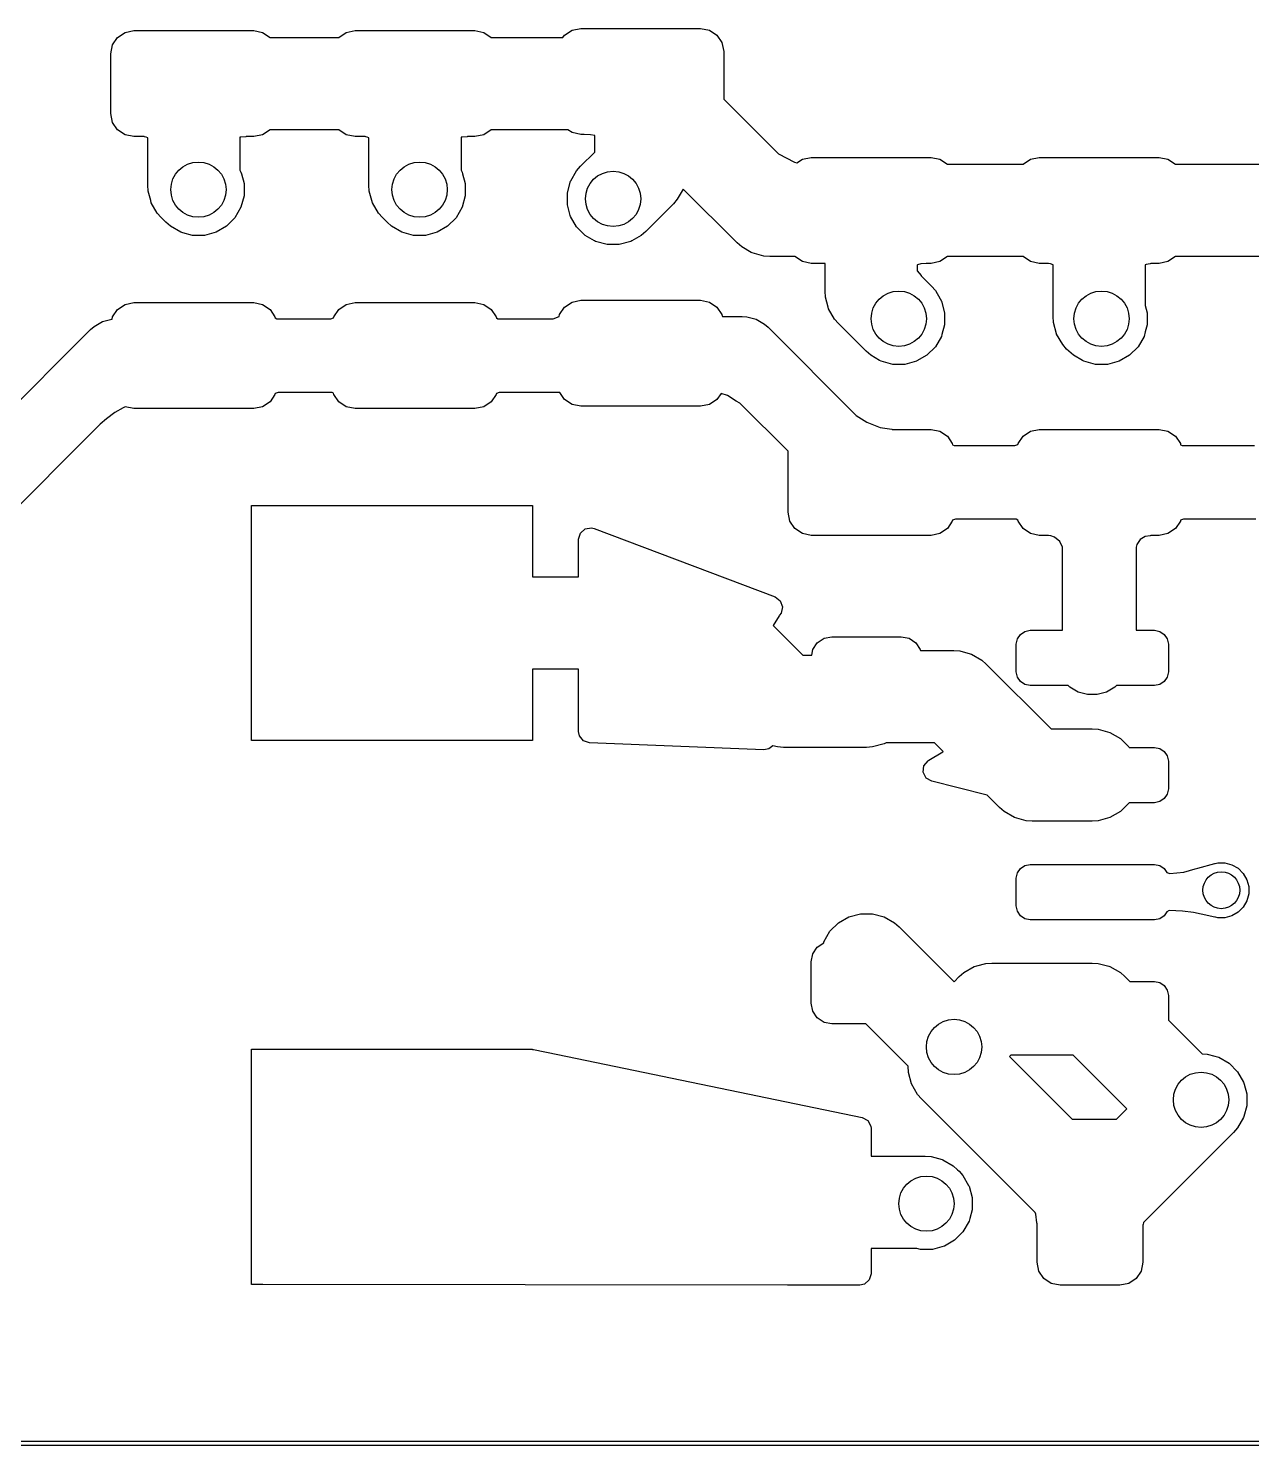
# Model space of a CAD drawing. Extents: x 89 to 178, y -115 to -57.
# Drawn here: x 115.75 to 129.03, y -115.02 to -99.65 of the extents above; entities that cross this region are included whole.
import ezdxf

# ---------------------------------------------------------------- set-up
doc = ezdxf.new("R2010")
doc.units = 0
doc.layers.add('BLACK', color=7, linetype='CONTINUOUS')

msp = doc.modelspace()

# ---------------------------------------------------------------- linework, layer by layer
at = {"layer": 'BLACK', "linetype": 'CONTINUOUS'}
for p, q in [((116.66903, -99.829329), (116.723223, -99.748223)), ((116.723223, -99.748223), (116.804329, -99.69403)), ((116.804329, -99.69403), (116.9, -99.675)), ((116.9, -99.675), (118.2, -99.675)), ((118.2, -99.675), (118.295671, -99.69403)), ((118.295671, -99.69403), (118.376777, -99.748223)), ((118.376777, -99.748223), (118.377964, -99.75)), ((118.377964, -99.75), (119.122036, -99.75)), ((119.122036, -99.75), (119.123223, -99.748223)), ((119.123223, -99.748223), (119.204329, -99.69403)), ((119.204329, -99.69403), (119.3, -99.675)), ((119.3, -99.675), (120.6, -99.675)), ((120.6, -99.675), (120.695671, -99.69403)), ((120.695671, -99.69403), (120.776777, -99.748223)), ((120.776777, -99.748223), (120.777964, -99.75)), ((120.777964, -99.75), (121.555331, -99.75)), ((121.555331, -99.75), (121.573223, -99.723223)), ((121.573223, -99.723223), (121.654329, -99.66903)), ((121.654329, -99.66903), (121.75, -99.65)), ((121.75, -99.65), (123.05, -99.65)), ((123.05, -99.65), (123.145671, -99.66903)), ((123.145671, -99.66903), (123.226777, -99.723223)), ((123.226777, -99.723223), (123.28097, -99.804329)), ((116.65, -99.925), (116.66903, -99.829329)), ((116.65, -100.575), (116.65, -99.925)), ((123.28097, -99.804329), (123.3, -99.9)), ((123.3, -99.9), (123.3, -100.417894)), ((123.3, -100.417894), (123.891241, -101.009135)), ((116.66903, -100.670671), (116.65, -100.575)), ((116.723223, -100.751777), (116.66903, -100.670671)), ((116.804329, -100.80597), (116.723223, -100.751777)), ((116.9, -100.825), (116.804329, -100.80597)), ((117.010444, -100.825), (116.9, -100.825)), ((117.015544, -100.827896), (117.010444, -100.825)), ((117.031337, -100.829861), (117.015544, -100.827896)), ((117.031342, -100.829862), (117.031337, -100.829861)), ((117.031344, -100.829863), (117.031342, -100.829862)), ((117.031348, -100.829864), (117.031344, -100.829863)), ((117.05, -100.837469), (117.031346, -100.829864)), ((117.031346, -100.829864), (117.031348, -100.829864)), ((117.05, -101.35), (117.05, -100.837469)), ((118.061988, -100.829176), (118.05, -100.831543)), ((118.05, -100.831543), (118.05, -101.187977)), ((118.062011, -100.829173), (118.061988, -100.829176)), ((118.116036, -100.826384), (118.062011, -100.829173)), ((118.119086, -100.825), (118.116036, -100.826384)), ((118.2, -100.825), (118.119086, -100.825)), ((118.295671, -100.80597), (118.2, -100.825)), ((118.376777, -100.751777), (118.295671, -100.80597)), ((118.377964, -100.75), (118.376777, -100.751777)), ((119.122036, -100.75), (118.377964, -100.75)), ((119.123223, -100.751777), (119.122036, -100.75)), ((119.204329, -100.80597), (119.123223, -100.751777)), ((119.3, -100.825), (119.204329, -100.80597)), ((119.410444, -100.825), (119.3, -100.825)), ((119.415544, -100.827896), (119.410444, -100.825)), ((119.431337, -100.829861), (119.415544, -100.827896)), ((119.431342, -100.829862), (119.431337, -100.829861)), ((119.431344, -100.829863), (119.431342, -100.829862)), ((119.431348, -100.829864), (119.431344, -100.829863)), ((119.45, -100.837469), (119.431346, -100.829864)), ((119.431346, -100.829864), (119.431348, -100.829864)), ((119.45, -101.35), (119.45, -100.837469)), ((120.461988, -100.829176), (120.45, -100.831543)), ((120.45, -100.831543), (120.45, -101.187977)), ((120.462011, -100.829173), (120.461988, -100.829176)), ((120.516036, -100.826384), (120.462011, -100.829173)), ((120.519086, -100.825), (120.516036, -100.826384)), ((120.6, -100.825), (120.519086, -100.825)), ((120.695671, -100.80597), (120.6, -100.825)), ((120.776777, -100.751777), (120.695671, -100.80597)), ((120.777964, -100.75), (120.776777, -100.751777)), ((121.607979, -100.75), (120.777964, -100.75)), ((121.654329, -100.78097), (121.607979, -100.75)), ((121.75, -100.8), (121.654329, -100.78097)), ((121.7825, -100.8), (121.75, -100.8)), ((121.7854, -100.801368), (121.7825, -100.8)), ((121.854796, -100.804698), (121.7854, -100.801368)), ((121.9, -100.813934), (121.854796, -100.804698)), ((121.9, -100.992894), (121.9, -100.813934)), ((121.746447, -101.146447), (121.9, -100.992894)), ((123.891241, -101.009135), (123.896023, -101.010322)), ((123.896023, -101.010322), (124.068125, -101.101381)), ((121.703338, -101.195603), (121.746447, -101.146447)), ((124.068125, -101.101381), (124.092413, -101.1104)), ((124.092413, -101.1104), (124.154329, -101.06903)), ((124.154329, -101.06903), (124.25, -101.05)), ((124.25, -101.05), (125.55, -101.05)), ((125.55, -101.05), (125.645671, -101.06903)), ((125.645671, -101.06903), (125.726777, -101.123223)), ((125.726777, -101.123223), (125.727964, -101.125)), ((125.727964, -101.125), (126.547036, -101.125)), ((126.547036, -101.125), (126.548223, -101.123223)), ((126.548223, -101.123223), (126.629329, -101.06903)), ((126.629329, -101.06903), (126.725, -101.05)), ((126.725, -101.05), (128.025, -101.05)), ((128.025, -101.05), (128.120671, -101.06903)), ((128.120671, -101.06903), (128.201777, -101.123223)), ((128.201777, -101.123223), (128.202964, -101.125)), ((128.202964, -101.125), (129.147036, -101.125)), ((118.05, -101.187977), (118.06194, -101.208658)), ((118.06194, -101.208658), (118.067209, -101.228323)), ((118.067209, -101.228323), (118.095723, -101.334737)), ((120.45, -101.187977), (120.46194, -101.208658)), ((120.46194, -101.208658), (120.467209, -101.228323)), ((120.467209, -101.228323), (120.495723, -101.334737)), ((121.604277, -101.434737), (121.63806, -101.308658)), ((121.63806, -101.308658), (121.640285, -101.304805)), ((121.640285, -101.304805), (121.703323, -101.195619)), ((121.703323, -101.195619), (121.703338, -101.195603)), ((117.054277, -101.415247), (117.05, -101.35)), ((117.054277, -101.415263), (117.054277, -101.415247)), ((117.082051, -101.518917), (117.054277, -101.415263)), ((118.095723, -101.465263), (118.06194, -101.591342)), ((118.095723, -101.334737), (118.095723, -101.465263)), ((119.454277, -101.415247), (119.45, -101.35)), ((119.454277, -101.415263), (119.454277, -101.415247)), ((119.482051, -101.518917), (119.454277, -101.415263)), ((120.495723, -101.465263), (120.46194, -101.591342)), ((120.495723, -101.334737), (120.495723, -101.465263)), ((121.604277, -101.565263), (121.604277, -101.434737)), ((122.86095, -101.393056), (122.796677, -101.504381)), ((123.446447, -101.978553), (122.86095, -101.393056)), ((117.08806, -101.541342), (117.082051, -101.518917)), ((117.153323, -101.654381), (117.08806, -101.541342)), ((118.06194, -101.591342), (117.996677, -101.704381)), ((119.48806, -101.541342), (119.482051, -101.518917)), ((119.553323, -101.654381), (119.48806, -101.541342)), ((120.46194, -101.591342), (120.396677, -101.704381)), ((121.635551, -101.681978), (121.604277, -101.565263)), ((122.753553, -101.553553), (122.453553, -101.853553)), ((122.796668, -101.504389), (122.753553, -101.553553)), ((122.796677, -101.504381), (122.796668, -101.504389)), ((117.153338, -101.654396), (117.153323, -101.654381)), ((117.196447, -101.703553), (117.153338, -101.654396)), ((117.246447, -101.753554), (117.196447, -101.703553)), ((117.295611, -101.796669), (117.246447, -101.753554)), ((117.996677, -101.704381), (117.904381, -101.796677)), ((119.553338, -101.654396), (119.553323, -101.654381)), ((119.596447, -101.703553), (119.553338, -101.654396)), ((119.646447, -101.753554), (119.596447, -101.703553)), ((119.695611, -101.796669), (119.646447, -101.753554)), ((120.396677, -101.704381), (120.304381, -101.796677)), ((121.63806, -101.691342), (121.635551, -101.681978)), ((121.703323, -101.804381), (121.63806, -101.691342)), ((117.295619, -101.796677), (117.295611, -101.796669)), ((117.408658, -101.86194), (117.295619, -101.796677)), ((117.431827, -101.868148), (117.408658, -101.86194)), ((117.534737, -101.895723), (117.431827, -101.868148)), ((117.665263, -101.895723), (117.534737, -101.895723)), ((117.791342, -101.86194), (117.665263, -101.895723)), ((117.904381, -101.796677), (117.791342, -101.86194)), ((119.695619, -101.796677), (119.695611, -101.796669)), ((119.808658, -101.86194), (119.695619, -101.796677)), ((119.831827, -101.868148), (119.808658, -101.86194)), ((119.934737, -101.895723), (119.831827, -101.868148)), ((120.065263, -101.895723), (119.934737, -101.895723)), ((120.191342, -101.86194), (120.065263, -101.895723)), ((120.304381, -101.796677), (120.191342, -101.86194)), ((121.795619, -101.896677), (121.703323, -101.804381)), ((121.897422, -101.955453), (121.795619, -101.896677)), ((122.404381, -101.896677), (122.302578, -101.955453)), ((122.404396, -101.896661), (122.404381, -101.896677)), ((122.453553, -101.853553), (122.404396, -101.896661)), ((121.908658, -101.96194), (121.897422, -101.955453)), ((122.034737, -101.995723), (121.908658, -101.96194)), ((122.165263, -101.995723), (122.034737, -101.995723)), ((122.291342, -101.96194), (122.165263, -101.995723)), ((122.302578, -101.955453), (122.291342, -101.96194)), ((123.495603, -102.021661), (123.446447, -101.978553)), ((123.495619, -102.021677), (123.495603, -102.021661)), ((123.597597, -102.080554), (123.495619, -102.021677)), ((123.608658, -102.08694), (123.597597, -102.080554)), ((123.734737, -102.120723), (123.608658, -102.08694)), ((123.734752, -102.120723), (123.734737, -102.120723)), ((123.8, -102.125), (123.734752, -102.120723)), ((124.072036, -102.125), (123.8, -102.125)), ((124.073223, -102.126777), (124.072036, -102.125)), ((124.154329, -102.18097), (124.073223, -102.126777)), ((124.25, -102.2), (124.154329, -102.18097)), ((124.4, -102.2), (124.25, -102.2)), ((124.4, -102.5), (124.4, -102.2)), ((125.40363, -102.216554), (125.4, -102.219512)), ((125.4, -102.219512), (125.4, -102.280868)), ((125.403634, -102.216552), (125.40363, -102.216554)), ((125.440832, -102.204499), (125.403634, -102.216552)), ((125.440841, -102.204497), (125.440832, -102.204499)), ((125.496043, -102.2), (125.440841, -102.204497)), ((125.55, -102.2), (125.496043, -102.2)), ((125.645671, -102.18097), (125.55, -102.2)), ((125.726777, -102.126777), (125.645671, -102.18097)), ((125.727964, -102.125), (125.726777, -102.126777)), ((126.547036, -102.125), (125.727964, -102.125)), ((126.548223, -102.126777), (126.547036, -102.125)), ((126.629329, -102.18097), (126.548223, -102.126777)), ((126.725, -102.2), (126.629329, -102.18097)), ((126.819936, -102.2), (126.725, -102.2)), ((126.824523, -102.202463), (126.819936, -102.2)), ((126.848049, -102.204826), (126.824523, -102.202463)), ((126.848057, -102.204828), (126.848049, -102.204826)), ((126.875, -102.214748), (126.848057, -102.204828)), ((126.875, -102.775), (126.875, -102.214748)), ((127.882777, -102.210367), (127.875, -102.21534)), ((127.875, -102.21534), (127.875, -102.657398)), ((127.927217, -102.203513), (127.882777, -102.210367)), ((127.933699, -102.20023), (127.927217, -102.203513)), ((127.933795, -102.2), (127.933699, -102.20023)), ((128.025, -102.2), (127.933795, -102.2)), ((128.120671, -102.18097), (128.025, -102.2)), ((128.201777, -102.126777), (128.120671, -102.18097)), ((128.202964, -102.125), (128.201777, -102.126777)), ((129.147036, -102.125), (128.202964, -102.125)), ((125.4, -102.280868), (125.419835, -102.30494)), ((125.419835, -102.30494), (125.419982, -102.305122)), ((125.419982, -102.305122), (125.441616, -102.332742)), ((125.441616, -102.332742), (125.442299, -102.335193)), ((125.442299, -102.335193), (125.553553, -102.446447)), ((124.404277, -102.565247), (124.4, -102.5)), ((125.553553, -102.446447), (125.596668, -102.49561)), ((125.596668, -102.49561), (125.596677, -102.495619)), ((125.596677, -102.495619), (125.647336, -102.583363)), ((116.66903, -102.779329), (116.723223, -102.698223)), ((116.723223, -102.698223), (116.804329, -102.64403)), ((116.804329, -102.64403), (116.9, -102.625)), ((116.9, -102.625), (118.2, -102.625)), ((118.2, -102.625), (118.295671, -102.64403)), ((118.295671, -102.64403), (118.376777, -102.698223)), ((118.376777, -102.698223), (118.43097, -102.779329)), ((119.06903, -102.779329), (119.123223, -102.698223)), ((119.123223, -102.698223), (119.204329, -102.64403)), ((119.204329, -102.64403), (119.3, -102.625)), ((119.3, -102.625), (120.6, -102.625)), ((120.6, -102.625), (120.695671, -102.64403)), ((120.695671, -102.64403), (120.776777, -102.698223)), ((120.776777, -102.698223), (120.83097, -102.779329)), ((121.51903, -102.754329), (121.573223, -102.673223)), ((121.573223, -102.673223), (121.654329, -102.61903)), ((121.654329, -102.61903), (121.75, -102.6)), ((121.75, -102.6), (123.05, -102.6)), ((123.05, -102.6), (123.145671, -102.61903)), ((123.145671, -102.61903), (123.226777, -102.673223)), ((123.226777, -102.673223), (123.28097, -102.754329)), ((124.404277, -102.565263), (124.404277, -102.565247)), ((124.433748, -102.675249), (124.404277, -102.565263)), ((124.43806, -102.691342), (124.433748, -102.675249)), ((124.503323, -102.804381), (124.43806, -102.691342)), ((125.647336, -102.583363), (125.66194, -102.608658)), ((125.66194, -102.608658), (125.695723, -102.734737)), ((127.875, -102.657398), (127.895723, -102.734737)), ((116.468995, -102.882659), (116.559427, -102.830448)), ((116.559427, -102.830448), (116.66029, -102.803422)), ((116.66029, -102.803422), (116.664289, -102.803159)), ((116.664289, -102.803159), (116.66903, -102.779329)), ((118.43097, -102.779329), (118.433374, -102.791416)), ((118.433374, -102.791416), (118.450375, -102.799756)), ((118.450375, -102.799756), (118.451398, -102.8)), ((118.451398, -102.8), (119.035925, -102.8)), ((119.035925, -102.8), (119.066926, -102.789905)), ((119.066926, -102.789905), (119.06903, -102.779329)), ((120.83097, -102.779329), (120.833374, -102.791416)), ((120.833374, -102.791416), (120.850375, -102.799756)), ((120.850375, -102.799756), (120.851398, -102.8)), ((120.851398, -102.8), (121.449285, -102.8)), ((121.449285, -102.8), (121.514764, -102.775773)), ((121.514764, -102.775773), (121.51903, -102.754329)), ((123.28097, -102.754329), (123.284308, -102.771113)), ((123.284308, -102.771113), (123.285147, -102.771879)), ((123.285147, -102.771879), (123.285838, -102.773755)), ((123.285838, -102.773755), (123.286179, -102.775)), ((123.286179, -102.775), (123.5, -102.775)), ((123.5, -102.775), (123.55221, -102.778422)), ((123.55221, -102.778422), (123.653074, -102.805448)), ((123.653074, -102.805448), (123.743505, -102.857659)), ((123.743505, -102.857659), (123.782843, -102.892157)), ((124.503338, -102.804396), (124.503323, -102.804381)), ((124.546447, -102.853553), (124.503338, -102.804396)), ((124.846447, -103.153553), (124.546447, -102.853553)), ((125.695723, -102.734737), (125.695723, -102.865263)), ((126.879277, -102.840247), (126.875, -102.775)), ((126.879277, -102.840263), (126.879277, -102.840247)), ((126.912054, -102.962589), (126.879277, -102.840263)), ((127.895723, -102.734737), (127.895723, -102.865263)), ((114.496814, -104.85), (116.429658, -102.917157)), ((116.429658, -102.917157), (116.468995, -102.882659)), ((123.782843, -102.892157), (124.738815, -103.848129)), ((125.66194, -102.991342), (125.596677, -103.104381)), ((125.667806, -102.969449), (125.66194, -102.991342)), ((125.695723, -102.865263), (125.667806, -102.969449)), ((126.91306, -102.966342), (126.912054, -102.962589)), ((126.978323, -103.079381), (126.91306, -102.966342)), ((127.86194, -102.991342), (127.796677, -103.104381)), ((127.875259, -102.941633), (127.86194, -102.991342)), ((127.895723, -102.865263), (127.875259, -102.941633)), ((124.89561, -103.196668), (124.846447, -103.153553)), ((125.596677, -103.104381), (125.504381, -103.196677)), ((126.978338, -103.079396), (126.978323, -103.079381)), ((127.021447, -103.128553), (126.978338, -103.079396)), ((127.046446, -103.153553), (127.021447, -103.128553)), ((127.09561, -103.196668), (127.046446, -103.153553)), ((127.796677, -103.104381), (127.704381, -103.196677)), ((124.895619, -103.196677), (124.89561, -103.196668)), ((124.991805, -103.25221), (124.895619, -103.196677)), ((125.008658, -103.26194), (124.991805, -103.25221)), ((125.134737, -103.295723), (125.008658, -103.26194)), ((125.265263, -103.295723), (125.134737, -103.295723)), ((125.391342, -103.26194), (125.265263, -103.295723)), ((125.397562, -103.258349), (125.391342, -103.26194)), ((125.504381, -103.196677), (125.397562, -103.258349)), ((127.095619, -103.196677), (127.09561, -103.196668)), ((127.191805, -103.25221), (127.095619, -103.196677)), ((127.208658, -103.26194), (127.191805, -103.25221)), ((127.334737, -103.295723), (127.208658, -103.26194)), ((127.465263, -103.295723), (127.334737, -103.295723)), ((127.567788, -103.268251), (127.465263, -103.295723)), ((127.591342, -103.26194), (127.567788, -103.268251)), ((127.704381, -103.196677), (127.591342, -103.26194)), ((118.43097, -103.620671), (118.376777, -103.701777)), ((118.433074, -103.610092), (118.43097, -103.620671)), ((118.464071, -103.6), (118.433074, -103.610092)), ((119.048603, -103.6), (118.464071, -103.6)), ((119.049626, -103.600244), (119.048603, -103.6)), ((119.066625, -103.608582), (119.049626, -103.600244)), ((119.06903, -103.620671), (119.066625, -103.608582)), ((119.123223, -103.701777), (119.06903, -103.620671)), ((120.83097, -103.620671), (120.776777, -103.701777)), ((120.833074, -103.610092), (120.83097, -103.620671)), ((120.864071, -103.6), (120.833074, -103.610092)), ((121.521923, -103.6), (120.864071, -103.6)), ((121.573223, -103.676777), (121.521923, -103.6)), ((123.271673, -103.609584), (123.226777, -103.676777)), ((123.34071, -103.633982), (123.271673, -103.609584)), ((116.783105, -103.766102), (116.691868, -103.818752)), ((116.805476, -103.756198), (116.783105, -103.766102)), ((116.9, -103.775), (116.805476, -103.756198)), ((118.2, -103.775), (116.9, -103.775)), ((118.295671, -103.75597), (118.2, -103.775)), ((118.376777, -103.701777), (118.295671, -103.75597)), ((119.204329, -103.75597), (119.123223, -103.701777)), ((119.3, -103.775), (119.204329, -103.75597)), ((120.6, -103.775), (119.3, -103.775)), ((120.695671, -103.75597), (120.6, -103.775)), ((120.776777, -103.701777), (120.695671, -103.75597)), ((121.654329, -103.73097), (121.573223, -103.676777)), ((121.75, -103.75), (121.654329, -103.73097)), ((123.05, -103.75), (121.75, -103.75)), ((123.145671, -103.73097), (123.05, -103.75)), ((123.226777, -103.676777), (123.145671, -103.73097)), ((123.435394, -103.692584), (123.34071, -103.633982)), ((123.47438, -103.717857), (123.435394, -103.692584)), ((123.478342, -103.719028), (123.47438, -103.717857)), ((123.997782, -104.238468), (123.478342, -103.719028)), ((116.601421, -103.884354), (116.534507, -103.944512)), ((116.601431, -103.884346), (116.601421, -103.884354)), ((116.691868, -103.818752), (116.601431, -103.884346)), ((124.738815, -103.848129), (124.853571, -103.923532)), ((124.853571, -103.923532), (124.998433, -103.981233)), ((116.533217, -103.944967), (114.9, -105.578185)), ((116.534507, -103.944512), (116.533217, -103.944967)), ((124.998433, -103.981233), (125.123125, -103.997979)), ((125.123125, -103.997979), (125.126604, -104)), ((125.126604, -104), (125.55, -104)), ((125.55, -104), (125.645671, -104.01903)), ((125.645671, -104.01903), (125.726777, -104.073223)), ((125.726777, -104.073223), (125.78097, -104.154329)), ((126.49403, -104.154329), (126.548223, -104.073223)), ((126.548223, -104.073223), (126.629329, -104.01903)), ((126.629329, -104.01903), (126.725, -104)), ((126.725, -104), (128.025, -104)), ((128.025, -104), (128.120671, -104.01903)), ((128.120671, -104.01903), (128.201777, -104.073223)), ((128.201777, -104.073223), (128.25597, -104.154329)), ((124.001127, -104.24433), (123.997782, -104.238468)), ((125.78097, -104.154329), (125.783374, -104.166416)), ((125.783374, -104.166416), (125.800375, -104.174756)), ((125.800375, -104.174756), (125.801398, -104.175)), ((125.801398, -104.175), (126.460925, -104.175)), ((126.460925, -104.175), (126.491926, -104.164905)), ((126.491926, -104.164905), (126.49403, -104.154329)), ((128.25597, -104.154329), (128.258374, -104.166416)), ((128.258374, -104.166416), (128.275375, -104.174756)), ((128.275375, -104.174756), (128.276398, -104.175)), ((128.276398, -104.175), (129.060925, -104.175)), ((124, -104.25), (124.001127, -104.24433)), ((124, -104.9), (124, -104.25)), ((118.175, -107.375), (118.175, -104.825)), ((118.175, -104.825), (121.225, -104.825)), ((121.225, -104.825), (121.225, -105.6)), ((124.01903, -104.995671), (124, -104.9)), ((124.073223, -105.076777), (124.01903, -104.995671)), ((125.78097, -104.995671), (125.726777, -105.076777)), ((125.783074, -104.985092), (125.78097, -104.995671)), ((125.814071, -104.975), (125.783074, -104.985092)), ((126.473603, -104.975), (125.814071, -104.975)), ((126.474626, -104.975244), (126.473603, -104.975)), ((126.491625, -104.983582), (126.474626, -104.975244)), ((126.49403, -104.995671), (126.491625, -104.983582)), ((126.548223, -105.076777), (126.49403, -104.995671)), ((128.25597, -104.995671), (128.201777, -105.076777)), ((128.258074, -104.985092), (128.25597, -104.995671)), ((128.289071, -104.975), (128.258074, -104.985092)), ((129.073603, -104.975), (128.289071, -104.975)), ((121.725, -105.19293), (121.744685, -105.125891)), ((121.744685, -105.125891), (121.797489, -105.080136)), ((121.797489, -105.080136), (121.866647, -105.070192)), ((121.866647, -105.070192), (121.892755, -105.076907)), ((121.892755, -105.076907), (123.858579, -105.818506)), ((124.154329, -105.13097), (124.073223, -105.076777)), ((124.25, -105.15), (124.154329, -105.13097)), ((125.55, -105.15), (124.25, -105.15)), ((125.645671, -105.13097), (125.55, -105.15)), ((125.726777, -105.076777), (125.645671, -105.13097)), ((126.629329, -105.13097), (126.548223, -105.076777)), ((126.725, -105.15), (126.629329, -105.13097)), ((126.820113, -105.15), (126.725, -105.15)), ((126.824618, -105.152403), (126.820113, -105.15)), ((126.849446, -105.154828), (126.824618, -105.152403)), ((126.849448, -105.154828), (126.849446, -105.154828)), ((126.849451, -105.154829), (126.849448, -105.154828)), ((126.890226, -105.168623), (126.849451, -105.154829)), ((127.874467, -105.162327), (127.820335, -105.196406)), ((127.927493, -105.153673), (127.874467, -105.162327)), ((127.933874, -105.150406), (127.927493, -105.153673)), ((127.934043, -105.15), (127.933874, -105.150406)), ((128.025, -105.15), (127.934043, -105.15)), ((128.120671, -105.13097), (128.025, -105.15)), ((128.201777, -105.076777), (128.120671, -105.13097)), ((121.725, -105.6), (121.725, -105.19293)), ((126.890227, -105.168624), (126.890226, -105.168623)), ((126.890229, -105.168625), (126.890227, -105.168624)), ((126.947533, -105.217179), (126.890229, -105.168625)), ((126.975, -105.278927), (126.947533, -105.217179)), ((126.975, -106.18), (126.975, -105.278927)), ((127.784403, -105.247897), (127.775, -105.276922)), ((127.775, -105.276922), (127.775, -106.18)), ((127.784405, -105.247894), (127.784403, -105.247897)), ((127.820331, -105.19641), (127.784405, -105.247894)), ((127.820335, -105.196406), (127.820331, -105.19641)), ((121.225, -105.6), (121.725, -105.6)), ((123.858579, -105.818506), (123.914353, -105.860584)), ((123.914353, -105.860584), (123.938525, -105.926139)), ((123.938525, -105.926139), (123.923418, -105.994356)), ((123.902424, -106.022271), (123.836406, -106.1293)), ((123.902427, -106.022267), (123.902424, -106.022271)), ((123.902499, -106.022196), (123.902427, -106.022267)), ((123.902785, -106.021814), (123.902499, -106.022196)), ((123.906905, -106.016605), (123.902785, -106.021814)), ((123.923418, -105.994356), (123.906776, -106.016503)), ((123.906776, -106.016503), (123.906905, -106.016605)), ((123.836406, -106.1293), (124.157107, -106.45)), ((126.486418, -106.272597), (126.518934, -106.223934)), ((126.518934, -106.223934), (126.567597, -106.191418)), ((126.567597, -106.191418), (126.625, -106.18)), ((126.625, -106.18), (126.975, -106.18)), ((127.775, -106.18), (127.975, -106.18)), ((127.975, -106.18), (128.032403, -106.191418)), ((128.032403, -106.191418), (128.081066, -106.223934)), ((128.081066, -106.223934), (128.113582, -106.272597)), ((124.254973, -106.45), (124.267127, -106.388896)), ((124.267127, -106.388896), (124.315901, -106.315901)), ((124.315901, -106.315901), (124.388896, -106.267127)), ((124.388896, -106.267127), (124.475, -106.25)), ((124.475, -106.25), (125.225, -106.25)), ((125.225, -106.25), (125.311104, -106.267127)), ((125.311104, -106.267127), (125.384099, -106.315901)), ((125.384099, -106.315901), (125.432873, -106.388896)), ((125.432873, -106.388896), (125.435082, -106.4)), ((126.475, -106.33), (126.486418, -106.272597)), ((126.475, -106.63), (126.475, -106.33)), ((128.113582, -106.272597), (128.125, -106.33)), ((128.125, -106.33), (128.125, -106.63)), ((124.157107, -106.45), (124.254973, -106.45)), ((125.435082, -106.4), (125.796156, -106.4)), ((125.796156, -106.4), (125.861404, -106.404277)), ((125.861404, -106.404277), (125.861419, -106.404277)), ((125.861419, -106.404277), (125.975096, -106.434737)), ((125.975096, -106.434737), (125.987498, -106.43806)), ((125.987498, -106.43806), (126.100537, -106.503323)), ((126.100537, -106.503323), (126.100552, -106.503338)), ((126.100552, -106.503338), (126.149709, -106.546447)), ((126.149709, -106.546447), (126.853263, -107.25)), ((121.725, -106.6), (121.225, -106.6)), ((121.225, -106.6), (121.225, -107.375)), ((121.725, -107.276262), (121.725, -106.6)), ((126.486418, -106.687403), (126.475, -106.63)), ((126.518934, -106.736066), (126.486418, -106.687403)), ((128.113582, -106.687403), (128.081066, -106.736066)), ((128.125, -106.63), (128.113582, -106.687403)), ((126.567597, -106.768582), (126.518934, -106.736066)), ((126.625, -106.78), (126.567597, -106.768582)), ((127.039154, -106.78), (126.625, -106.78)), ((127.056495, -106.797341), (127.039154, -106.78)), ((127.146926, -106.849552), (127.056495, -106.797341)), ((127.24779, -106.876578), (127.146926, -106.849552)), ((127.453074, -106.849552), (127.35221, -106.876578)), ((127.543505, -106.797341), (127.453074, -106.849552)), ((127.563279, -106.78), (127.543505, -106.797341)), ((127.975, -106.78), (127.563279, -106.78)), ((128.032403, -106.768582), (127.975, -106.78)), ((128.081066, -106.736066), (128.032403, -106.768582)), ((127.35221, -106.876578), (127.24779, -106.876578)), ((121.734206, -107.32315), (121.725, -107.276262)), ((126.853263, -107.25), (127.3, -107.25)), ((127.3, -107.25), (127.365263, -107.254278)), ((127.365263, -107.254278), (127.491342, -107.28806)), ((127.491342, -107.28806), (127.604381, -107.353323)), ((121.225, -107.375), (118.175, -107.375)), ((121.777779, -107.377768), (121.734206, -107.32315)), ((121.843964, -107.40016), (121.777779, -107.377768)), ((123.736566, -107.477095), (121.843964, -107.40016)), ((123.791017, -107.466926), (123.736566, -107.477095)), ((123.833024, -107.431866), (123.791017, -107.466926)), ((123.884737, -107.445723), (123.833024, -107.431866)), ((123.884752, -107.445723), (123.884737, -107.445723)), ((123.95, -107.45), (123.884752, -107.445723)), ((124.85, -107.45), (123.95, -107.45)), ((124.915263, -107.445722), (124.85, -107.45)), ((125.041342, -107.41194), (124.915263, -107.445722)), ((125.062023, -107.4), (125.041342, -107.41194)), ((125.58905, -107.4), (125.062023, -107.4)), ((125.682176, -107.493126), (125.58905, -107.4)), ((127.604381, -107.353323), (127.696677, -107.445619)), ((127.696677, -107.445619), (127.699206, -107.45)), ((127.699206, -107.45), (127.975, -107.45)), ((127.975, -107.45), (128.032403, -107.461418)), ((128.032403, -107.461418), (128.081066, -107.493934)), ((125.473538, -107.650651), (125.517258, -107.59615)), ((125.517258, -107.59615), (125.527338, -107.590342)), ((125.527337, -107.590339), (125.677727, -107.497576)), ((125.527338, -107.590342), (125.527337, -107.590339)), ((125.677727, -107.497576), (125.682176, -107.493126)), ((128.081066, -107.493934), (128.113582, -107.542597)), ((128.113582, -107.542597), (128.125, -107.6)), ((128.125, -107.6), (128.125, -107.9)), ((125.466223, -107.720136), (125.473538, -107.650651)), ((125.497637, -107.782546), (125.466223, -107.720136)), ((125.557805, -107.818065), (125.497637, -107.782546)), ((125.844999, -107.890688), (125.557805, -107.818065)), ((125.845, -107.890689), (125.844999, -107.890688)), ((126.159188, -107.970139), (125.845, -107.890689)), ((128.125, -107.9), (128.113582, -107.957403)), ((126.292603, -108.103554), (126.159188, -107.970139)), ((127.696677, -108.054381), (127.604381, -108.146677)), ((127.699206, -108.05), (127.696677, -108.054381)), ((127.975, -108.05), (127.699206, -108.05)), ((128.032403, -108.038582), (127.975, -108.05)), ((128.081066, -108.006066), (128.032403, -108.038582)), ((128.113582, -107.957403), (128.081066, -108.006066)), ((126.341767, -108.146669), (126.292603, -108.103554)), ((126.341775, -108.146677), (126.341767, -108.146669)), ((126.454814, -108.21194), (126.341775, -108.146677)), ((126.479711, -108.218611), (126.454814, -108.21194)), ((126.580893, -108.245723), (126.479711, -108.218611)), ((127.491342, -108.21194), (127.365263, -108.245722)), ((127.604381, -108.146677), (127.491342, -108.21194)), ((126.580908, -108.245723), (126.580893, -108.245723)), ((126.646156, -108.25), (126.580908, -108.245723)), ((127.3, -108.25), (126.646156, -108.25)), ((127.365263, -108.245722), (127.3, -108.25)), ((126.475, -108.87), (126.486418, -108.812597)), ((126.486418, -108.812597), (126.518934, -108.763934)), ((126.518934, -108.763934), (126.567597, -108.731418)), ((126.567597, -108.731418), (126.625, -108.72)), ((126.625, -108.72), (127.975, -108.72)), ((127.975, -108.72), (128.032403, -108.731418)), ((128.032403, -108.731418), (128.081066, -108.763934)), ((128.081066, -108.763934), (128.109234, -108.806091)), ((128.109234, -108.806091), (128.140764, -108.817229)), ((128.140764, -108.817229), (128.292552, -108.805215)), ((128.292552, -108.805215), (128.417622, -108.768392)), ((128.417622, -108.768392), (128.444845, -108.758858)), ((128.444845, -108.758858), (128.445611, -108.75862)), ((128.445611, -108.75862), (128.629432, -108.709013)), ((128.629432, -108.709013), (128.634384, -108.709656)), ((128.634384, -108.709656), (128.660842, -108.702567)), ((128.660842, -108.702567), (128.739158, -108.702567)), ((128.739158, -108.702567), (128.814805, -108.722836)), ((128.814805, -108.722836), (128.882628, -108.761994)), ((128.882628, -108.761994), (128.938006, -108.817372)), ((128.938006, -108.817372), (128.977164, -108.885195)), ((126.475, -109.17), (126.475, -108.87)), ((128.977164, -108.885195), (128.997433, -108.960842)), ((128.997433, -108.960842), (128.997433, -109.039158)), ((128.977164, -109.114805), (128.938006, -109.182628)), ((128.997433, -109.039158), (128.977164, -109.114805)), ((124.54562, -109.353324), (124.658658, -109.28806)), ((124.658658, -109.28806), (124.784737, -109.254277)), ((124.784737, -109.254277), (124.915263, -109.254277)), ((124.915263, -109.254277), (125.041342, -109.28806)), ((125.041342, -109.28806), (125.15438, -109.353324)), ((126.486418, -109.227403), (126.475, -109.17)), ((126.518934, -109.276066), (126.486418, -109.227403)), ((126.567597, -109.308582), (126.518934, -109.276066)), ((126.625, -109.32), (126.567597, -109.308582)), ((128.032403, -109.308582), (127.975, -109.32)), ((128.081066, -109.276066), (128.032403, -109.308582)), ((128.109736, -109.233157), (128.081066, -109.276066)), ((128.134872, -109.220868), (128.109736, -109.233157)), ((128.280388, -109.225212), (128.134872, -109.220868)), ((128.398581, -109.241693), (128.280388, -109.225212)), ((128.398588, -109.241694), (128.398581, -109.241693)), ((128.398591, -109.241694), (128.398588, -109.241694)), ((128.398599, -109.241696), (128.398591, -109.241694)), ((128.479461, -109.259371), (128.398599, -109.241696)), ((128.479498, -109.259379), (128.479461, -109.259371)), ((128.629892, -109.291743), (128.479498, -109.259379)), ((128.630033, -109.291773), (128.629892, -109.291743)), ((128.635631, -109.290677), (128.630033, -109.291773)), ((128.660842, -109.297433), (128.635631, -109.290677)), ((128.739158, -109.297433), (128.660842, -109.297433)), ((128.814805, -109.277164), (128.739158, -109.297433)), ((128.882628, -109.238006), (128.814805, -109.277164)), ((128.938006, -109.182628), (128.882628, -109.238006)), ((124.38806, -109.558658), (124.453324, -109.44562)), ((124.453324, -109.44562), (124.54562, -109.353324)), ((125.15438, -109.353324), (125.203553, -109.396447)), ((125.203553, -109.396447), (125.799999, -109.992893)), ((127.975, -109.32), (126.625, -109.32)), ((124.267127, -109.688896), (124.315901, -109.615901)), ((124.315901, -109.615901), (124.385113, -109.569654)), ((124.385113, -109.569654), (124.38806, -109.558658)), ((124.25, -109.775), (124.267127, -109.688896)), ((124.25, -110.225), (124.25, -109.775)), ((125.856447, -109.936446), (125.905611, -109.89333)), ((125.905611, -109.89333), (125.905619, -109.893323)), ((125.905619, -109.893323), (126.018658, -109.82806)), ((126.018658, -109.82806), (126.045301, -109.82092)), ((126.045301, -109.82092), (126.144737, -109.794277)), ((126.144737, -109.794277), (126.144752, -109.794277)), ((126.144752, -109.794277), (126.21, -109.79)), ((126.21, -109.79), (127.3, -109.79)), ((127.3, -109.79), (127.365248, -109.794277)), ((127.365248, -109.794277), (127.365263, -109.794277)), ((127.365263, -109.794277), (127.480474, -109.825148)), ((127.480474, -109.825148), (127.491342, -109.82806)), ((127.491342, -109.82806), (127.604381, -109.893323)), ((127.604381, -109.893323), (127.604396, -109.893338)), ((127.604396, -109.893338), (127.653553, -109.936447)), ((125.799999, -109.992893), (125.856447, -109.936446)), ((127.653553, -109.936447), (127.707106, -109.99)), ((127.707106, -109.99), (127.975, -109.99)), ((127.975, -109.99), (128.032403, -110.001418)), ((128.032403, -110.001418), (128.081066, -110.033934)), ((128.081066, -110.033934), (128.113582, -110.082597)), ((128.113582, -110.082597), (128.125, -110.14)), ((124.267127, -110.311104), (124.25, -110.225)), ((128.125, -110.14), (128.125, -110.407894)), ((124.315901, -110.384099), (124.267127, -110.311104)), ((124.388896, -110.432873), (124.315901, -110.384099)), ((124.475, -110.45), (124.388896, -110.432873)), ((124.842894, -110.45), (124.475, -110.45)), ((125.3, -110.907106), (124.842894, -110.45)), ((128.125, -110.407894), (128.490795, -110.773689)), ((118.175, -113.275), (118.175, -110.725)), ((118.175, -110.725), (121.225, -110.725)), ((121.225, -110.725), (121.225, -110.726298)), ((121.225, -110.726298), (121.237422, -110.727569)), ((121.237422, -110.727569), (121.500436, -110.781961)), ((121.500436, -110.781961), (124.801114, -111.46455)), ((126.417107, -110.79), (126.402106, -110.805)), ((126.402106, -110.805), (127.082106, -111.485)), ((127.092894, -110.79), (126.417107, -110.79)), ((127.674531, -111.371637), (127.092894, -110.79)), ((128.490795, -110.773689), (128.545523, -110.777277)), ((128.545523, -110.777277), (128.545538, -110.777277)), ((128.545538, -110.777277), (128.63034, -110.8)), ((128.63034, -110.8), (128.671617, -110.81106)), ((128.671617, -110.81106), (128.784656, -110.876323)), ((125.3, -110.91), (125.3, -110.907106)), ((125.304277, -110.975247), (125.3, -110.91)), ((125.304277, -110.975263), (125.304277, -110.975247)), ((125.337355, -111.098711), (125.304277, -110.975263)), ((128.784656, -110.876323), (128.876952, -110.968619)), ((128.876952, -110.968619), (128.942215, -111.081658)), ((125.33806, -111.101342), (125.337355, -111.098711)), ((125.403323, -111.214381), (125.33806, -111.101342)), ((128.942215, -111.081658), (128.94829, -111.104331)), ((128.94829, -111.104331), (128.975998, -111.207737)), ((125.403338, -111.214396), (125.403323, -111.214381)), ((125.446447, -111.263553), (125.403338, -111.214396)), ((126.680051, -112.497157), (125.446447, -111.263553)), ((128.975998, -111.207737), (128.975998, -111.338263)), ((124.801114, -111.46455), (124.862776, -111.497403)), ((127.561169, -111.485), (127.674531, -111.371637)), ((128.942215, -111.464342), (128.876952, -111.577381)), ((128.945017, -111.453886), (128.942215, -111.464342)), ((128.975998, -111.338263), (128.945017, -111.453886)), ((124.862776, -111.497403), (124.896889, -111.558379)), ((124.896889, -111.558379), (124.9, -111.58598)), ((124.9, -111.58598), (124.9, -111.885)), ((127.082106, -111.485), (127.561169, -111.485)), ((128.876943, -111.577389), (128.833828, -111.626554)), ((128.876952, -111.577381), (128.876943, -111.577389)), ((128.833828, -111.626554), (127.85582, -112.60456)), ((124.9, -111.885), (125.485, -111.885)), ((125.485, -111.885), (125.550248, -111.889277)), ((125.550248, -111.889277), (125.550263, -111.889277)), ((125.550263, -111.889277), (125.670027, -111.921368)), ((125.670027, -111.921368), (125.676342, -111.92306)), ((125.676342, -111.92306), (125.789381, -111.988323)), ((125.789381, -111.988323), (125.789396, -111.988338)), ((125.789396, -111.988338), (125.838553, -112.031447)), ((125.838553, -112.031447), (125.853553, -112.046446)), ((125.853553, -112.046446), (125.896668, -112.09561)), ((125.896668, -112.09561), (125.896677, -112.095619)), ((125.896677, -112.095619), (125.957752, -112.201404)), ((125.957752, -112.201404), (125.96194, -112.208658)), ((125.96194, -112.208658), (125.995723, -112.334737)), ((125.995723, -112.334737), (125.995723, -112.465263)), ((125.995723, -112.465263), (125.96994, -112.561484)), ((126.686765, -112.515449), (126.680051, -112.497157)), ((126.698127, -112.60793), (126.686765, -112.515449)), ((125.96194, -112.591342), (125.896677, -112.704381)), ((125.96994, -112.561484), (125.96194, -112.591342)), ((126.698923, -112.610959), (126.698127, -112.60793)), ((126.7, -112.612039), (126.698923, -112.610959)), ((126.7, -113.035), (126.7, -112.612039)), ((127.852439, -112.625261), (127.85, -112.629198)), ((127.85, -112.629198), (127.85, -113.035)), ((127.85582, -112.60456), (127.852439, -112.625261)), ((125.804381, -112.796677), (125.694406, -112.860171)), ((125.896677, -112.704381), (125.804381, -112.796677)), ((125.394718, -112.885), (124.9, -112.885)), ((124.9, -112.885), (124.9, -113.160815)), ((125.434737, -112.895723), (125.394718, -112.885)), ((125.565263, -112.895723), (125.434737, -112.895723)), ((125.691342, -112.86194), (125.565263, -112.895723)), ((125.694406, -112.860171), (125.691342, -112.86194)), ((126.71903, -113.130671), (126.7, -113.035)), ((126.773223, -113.211777), (126.71903, -113.130671)), ((127.83097, -113.130671), (127.776777, -113.211777)), ((127.85, -113.035), (127.83097, -113.130671)), ((118.298193, -113.275), (118.175, -113.275)), ((118.298816, -113.275184), (118.298193, -113.275)), ((123.993219, -113.283651), (118.298816, -113.275184)), ((124, -113.285), (123.993219, -113.283651)), ((124.65, -113.285), (124, -113.285)), ((124.651856, -113.28463), (124.65, -113.285)), ((124.775816, -113.284815), (124.651856, -113.28463)), ((124.827511, -113.273609), (124.775816, -113.284815)), ((124.880315, -113.227854), (124.827511, -113.273609)), ((124.9, -113.160815), (124.880315, -113.227854)), ((126.854329, -113.26597), (126.773223, -113.211777)), ((126.95, -113.285), (126.854329, -113.26597)), ((127.6, -113.285), (126.95, -113.285)), ((127.695671, -113.26597), (127.6, -113.285)), ((127.776777, -113.211777), (127.695671, -113.26597)), ((97.524182, -114.975), (169.475818, -114.975)), ((169.5, -115.025), (97.5, -115.025))]:
    msp.add_line(p, q, dxfattribs=at)
at = {"layer": 'BLACK'}
for centre, radius in [((117.6, -101.4), 0.3), ((120, -101.4), 0.3), ((122.1, -101.5), 0.3), ((125.2, -102.8), 0.3), ((127.4, -102.8), 0.3), ((128.7, -109), 0.2), ((125.8, -110.7), 0.3), ((128.480275, -111.273), 0.3), ((125.5, -112.4), 0.3)]:
    msp.add_circle(centre, radius, dxfattribs=at)
at = {"layer": 'WHITE'}
for centre, radius in [((117.6, -101.4), 0.3), ((120, -101.4), 0.3), ((122.1, -101.5), 0.3), ((125.2, -102.8), 0.3), ((127.4, -102.8), 0.3), ((128.7, -109), 0.2), ((125.8, -110.7), 0.3), ((128.480275, -111.273), 0.3), ((125.5, -112.4), 0.3)]:
    msp.add_circle(centre, radius, dxfattribs=at)

doc.saveas('drawing.dxf')
